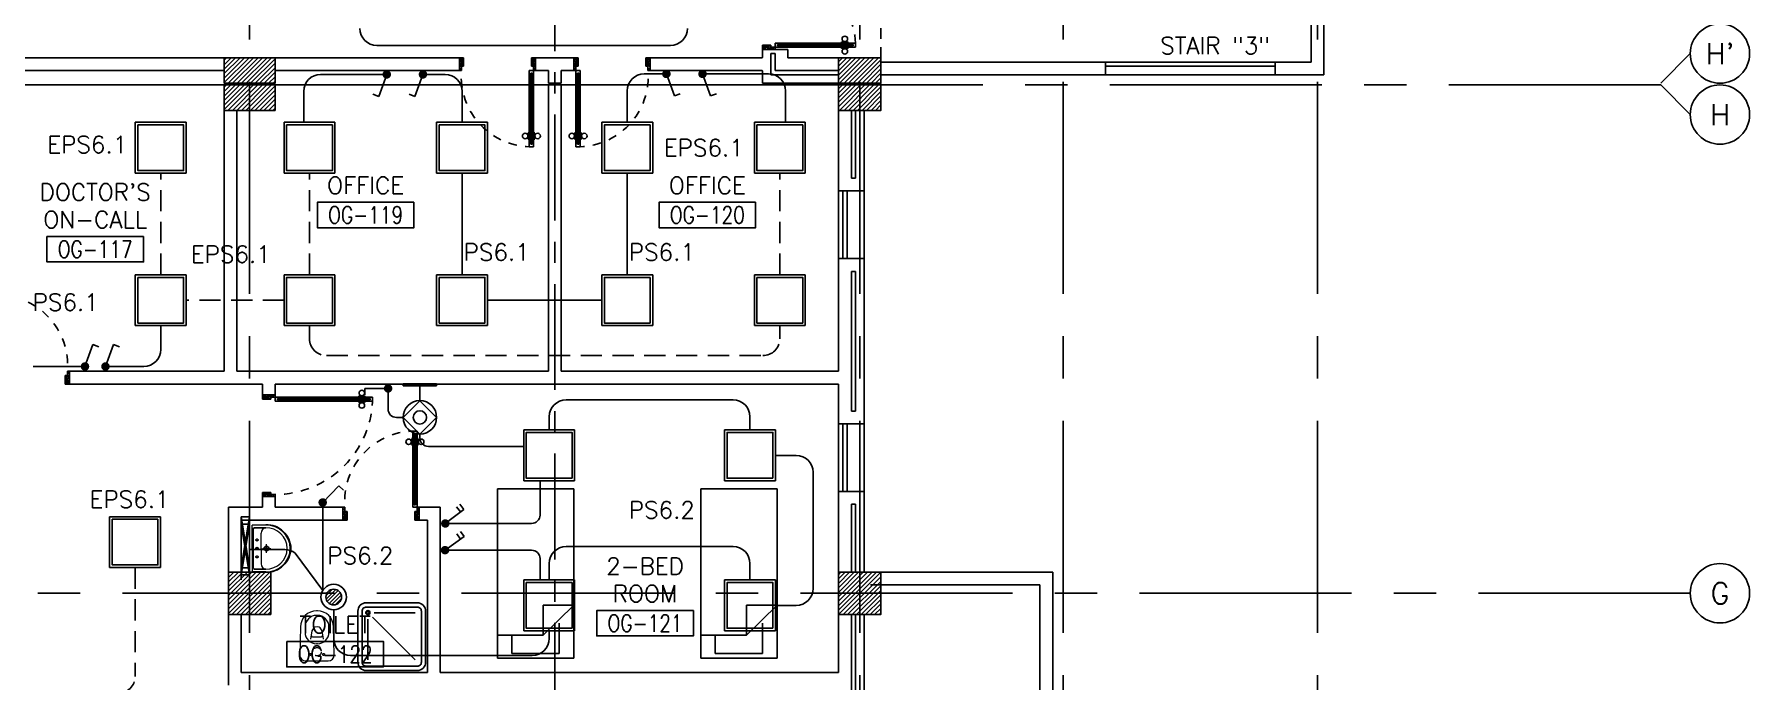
# Model space of a CAD drawing. Extents: x 0 to 92.9, y -1.3 to 78.2.
# Drawn here: x 72.7 to 92.94, y 26.11 to 33.74 of the extents above; entities that cross this region are included whole.
import ezdxf
from ezdxf.enums import TextEntityAlignment as Align

# ---------------------------------------------------------------- set-up
doc = ezdxf.new("R2010")
doc.units = 0
doc.header["$MEASUREMENT"] = 0
for name, pattern in [('CENTER', [2, 1.25, -0.25, 0.25, -0.25]), ('CENTERX2', [4, 2.5, -0.5, 0.5, -0.5]), ('DASHED', [0.75, 0.5, -0.25]), ('HIDDEN', [0.375, 0.25, -0.125]), ('HIDDEN2', [0.1875, 0.125, -0.0625])]:
    doc.linetypes.add(name, pattern=pattern)
doc.layers.get('0').update_dxf_attribs({"color": 11, "linetype": 'CONTINUOUS'})
for name, color, linetype in [('AX-CR', 11, 'CONTINUOUS'), ('AX-TXT', 11, 'CONTINUOUS'), ('AXES', 11, 'CENTERX2'), ('AXES1', 11, 'CENTER'), ('COL', 11, 'CONTINUOUS'), ('DOOR', 11, 'CONTINUOUS'), ('E-CLINE', 2, 'CONTINUOUS'), ('E-HLINE', 2, 'HIDDEN'), ('E-LEGEND', 3, 'CONTINUOUS'), ('E-LITE', 4, 'CONTINUOUS'), ('E-SWITCH', 4, 'CONTINUOUS'), ('E-SWITCHS', 4, 'CONTINUOUS'), ('E-TEXT', 4, 'CONTINUOUS'), ('EJ', 11, 'CONTINUOUS'), ('FIX', 11, 'CONTINUOUS'), ('FUR', 11, 'CONTINUOUS'), ('HAT', 11, 'CONTINUOUS'), ('INSUL', 11, 'CONTINUOUS'), ('PROJ-L', 11, 'CONTINUOUS'), ('RM-BOX', 11, 'CONTINUOUS'), ('RM-NAME', 11, 'CONTINUOUS'), ('RM-NO', 11, 'CONTINUOUS'), ('ROOF', 11, 'CONTINUOUS'), ('STR', 11, 'CONTINUOUS'), ('WALL', 11, 'CONTINUOUS'), ('WIN', 11, 'CONTINUOUS')]:
    doc.layers.add(name, color=color, linetype=linetype)
doc.styles.add('ROMANS', font='ROMANS.shx', dxfattribs={"width": 0.6})

# ---------------------------------------------------------------- blocks, each defined once
blk = doc.blocks.new('AXR')
at = {"layer": 'AX-CR'}
blk.add_circle((350, 0), 350, dxfattribs=at)
at = {"layer": 'AX-TXT', "style": 'ROMANS'}
blk.add_attdef('AX', text='', height=250, dxfattribs=at).set_placement((350, 0), align=Align.MIDDLE)
blk = doc.blocks.new('RM1')
at = {"layer": 'RM-BOX'}
blk.add_lwpolyline([(570, -200), (-570, -200), (-570, -500), (570, -500)], close=True, dxfattribs=at)
at = {"layer": 'RM-NAME', "style": 'ROMANS'}
for tag, p in [('ROOMNAME1', (0, 324)), ('ROOMNAME2', (0, 0))]:
    blk.add_attdef(tag, text='', height=200, dxfattribs=at).set_placement(p, align=Align.MIDDLE)
at = {"layer": 'RM-NO', "style": 'ROMANS', "width": 0.8}
blk.add_attdef('ROOMNO', text='', height=200, dxfattribs=at).set_placement((0, -350), align=Align.MIDDLE)
blk = doc.blocks.new('DOOR-10')
at = {"layer": 'DOOR', "color": 0, "linetype": 'ByBlock'}
for p, q in [((-76, 1018), (-83, 1018)), ((-83, 928), (-83, 1018)), ((-26, 1100), (-76, 1100)), ((-76, 1100), (-26, 1100)), ((-76, 1050), (-76, 1100)), ((-59, 1050), (-76, 1050)), ((-43, 1070), (-59, 1070)), ((-59, 1050), (-59, 1070)), ((-43, 1050), (-43, 1070)), ((-26, 1050), (-43, 1050)), ((-26, 1050), (-26, 1100)), ((-26, 1018), (-18, 1018)), ((-18, 928), (-18, 1018)), ((-83, 1005), (-92, 1005)), ((-92, 1005), (-92, 940)), ((-83, 940), (-92, 940)), ((-83, 1005), (-83, 940)), ((-76, 928), (-83, 928)), ((-26, 928), (-18, 928)), ((-18, 1005), (-9, 1005)), ((-18, 1005), (-18, 940)), ((-18, 940), (-9, 940)), ((-9, 1005), (-9, 940)), ((-1001, 0), (-1001, 150)), ((-1001, 150), (-976, 150)), ((-1001, 150), (-1001, 0)), ((-951, 0), (-1001, 0)), ((-976, 150), (-976, 100)), ((-976, 100), (-951, 100)), ((-951, 100), (-951, 0)), ((-76, 200), (-59, 200)), ((-76, 150), (-76, 200)), ((-76, 150), (-26, 150)), ((-59, 200), (-59, 180)), ((-59, 180), (-43, 180)), ((-51, 100), (-51, 0)), ((-26, 100), (-51, 100)), ((-51, 0), (-1, 0)), ((-43, 200), (-26, 200)), ((-43, 180), (-43, 200)), ((-26, 200), (-26, 150)), ((-1, 150), (-26, 150)), ((-26, 150), (-26, 100))]:
    blk.add_line(p, q, dxfattribs=at)
at = {"layer": 'DOOR', "linetype": 'ByBlock'}
for p, q in [((-76, 1050), (-76, 200)), ((-59, 200), (-59, 1050)), ((-43, 200), (-43, 1050)), ((-26, 200), (-26, 1050))]:
    blk.add_line(p, q, dxfattribs=at)
at = {"layer": 'DOOR', "color": 9, "linetype": 'ByBlock'}
for p, q in [((-951, 0), (-1001, 114)), ((-951, 0), (-1001, 40)), ((-951, 0), (-964, 100)), ((-51, 0), (-1, 114)), ((-51, 0), (-37, 100)), ((-51, 0), (-1, 40)), ((-1, 0), (-1, 150))]:
    blk.add_line(p, q, dxfattribs=at)
at = {"layer": 'DOOR', "color": 0, "linetype": 'ByBlock'}
for centre in [(-124, 973), (23, 973)]:
    blk.add_circle(centre, 32.4, dxfattribs=at)
at = {"layer": 'DOOR', "linetype": 'HIDDEN', "ltscale": 0.5}
blk.add_arc((-23, 149), 952, 93.1482, 179.9482, dxfattribs=at)
at = {"layer": 'DOOR', "color": 9, "linetype": 'ByBlock'}
for centre, radius, start, end in [((-951, 0), 154, 103.7142, 108.8947), ((-951, 0), 134, 100.72, 111.8402), ((-951, 0), 94.4, 90, 121.9818), ((-951, 0), 74.4, 90, 132.2236), ((-951, 0), 54.4, 90, 156.7926), ((-951, 0), 34.4, 90, 180), ((-951, 0), 14.4, 90, 180), ((-51, 0), 94.4, 58.0182, 90), ((-51, 0), 74.4, 47.7764, 90), ((-51, 0), 54.4, 23.2074, 90), ((-51, 0), 34.4, 0, 90), ((-51, 0), 14.4, 0, 90), ((-51, 0), 134, 68.1598, 79.28), ((-51, 0), 114, 64.0838, 77.3774), ((-51, 0), 154, 71.1053, 76.2858)]:
    blk.add_arc(centre, radius, start, end, dxfattribs=at)
blk = doc.blocks.new('DOOR90')
at = {"layer": 'DOOR', "linetype": 'ByBlock'}
for p, q in [((0, 0), (-150, 0)), ((-200, -25), (-1000, -25)), ((-200, -42), (-1000, -42)), ((-200, -58), (-1000, -58)), ((-1000, -75), (-200, -75))]:
    blk.add_line(p, q, dxfattribs=at)
at = {"layer": 'DOOR', "color": 0, "linetype": 'ByBlock'}
for p, q in [((-150, 0), (-150, -25)), ((-150, 0), (0, 0)), ((0, -50), (0, 0)), ((-1050, -25), (-1050, -75)), ((-1050, -75), (-1050, -25)), ((-1000, -25), (-1050, -25)), ((-1000, -75), (-1050, -75)), ((-1020, -42), (-1020, -58)), ((-1000, -42), (-1020, -42)), ((-1000, -58), (-1020, -58)), ((-1000, -25), (-1000, -42)), ((-1000, -58), (-1000, -75)), ((-968, -25), (-968, -18)), ((-878, -18), (-968, -18)), ((-968, -75), (-968, -82)), ((-878, -82), (-968, -82)), ((-955, -18), (-955, -9)), ((-955, -9), (-890, -9)), ((-955, -18), (-890, -18)), ((-955, -82), (-955, -91)), ((-955, -82), (-890, -82)), ((-955, -91), (-890, -91)), ((-890, -18), (-890, -9)), ((-890, -82), (-890, -91)), ((-878, -25), (-878, -18)), ((-878, -75), (-878, -82)), ((-200, -42), (-200, -25)), ((-200, -25), (-150, -25)), ((-180, -42), (-200, -42)), ((-200, -75), (-200, -58)), ((-200, -58), (-180, -58)), ((-150, -75), (-200, -75)), ((-180, -58), (-180, -42)), ((-150, -75), (-150, -25)), ((-150, -25), (-100, -25)), ((-100, -25), (-100, -50)), ((-100, -50), (0, -50)), ((-150, -900), (-150, -875)), ((-150, -875), (-100, -875)), ((0, -900), (-150, -900)), ((-150, -900), (0, -900)), ((-100, -850), (0, -850)), ((-100, -875), (-100, -850)), ((0, -850), (0, -900))]:
    blk.add_line(p, q, dxfattribs=at)
at = {"layer": 'DOOR', "color": 9, "linetype": 'ByBlock'}
for p, q in [((0, -50), (-114, 0)), ((0, -50), (-40, 0)), ((0, -50), (-100, -37)), ((0, -850), (-114, -900)), ((0, -850), (-100, -863)), ((0, -850), (-40, -900))]:
    blk.add_line(p, q, dxfattribs=at)
at = {"layer": 'DOOR', "color": 0, "linetype": 'ByBlock'}
for centre in [(-923, 24), (-923, -124)]:
    blk.add_circle(centre, 32.4, dxfattribs=at)
at = {"layer": 'DOOR', "color": 9, "linetype": 'ByBlock'}
for centre, radius, start, end in [((0, -50), 74.4, 137.7764, 180), ((0, -50), 54.4, 113.2074, 180), ((0, -50), 154, 161.1053, 166.2858), ((0, -50), 134, 158.1598, 169.28), ((0, -50), 114, 154.0838, 167.3774), ((0, -50), 94.4, 148.0182, 180), ((0, -50), 34.4, 90, 180), ((0, -50), 14.4, 90, 180), ((0, -850), 154, 193.7142, 198.8947), ((0, -850), 134, 190.72, 201.8402), ((0, -850), 94.4, 180, 211.9818), ((0, -850), 74.4, 180, 222.2236), ((0, -850), 54.4, 180, 246.7926), ((0, -850), 34.4, 180, 270), ((0, -850), 14.4, 180, 270)]:
    blk.add_arc(centre, radius, start, end, dxfattribs=at)
at = {"layer": 'DOOR', "linetype": 'HIDDEN', "ltscale": 0.5}
blk.add_arc((-222, -50), 828, 178.2701, 275.003, dxfattribs=at)
blk = doc.blocks.new('DOOR100')
at = {"layer": 'DOOR', "color": 0, "linetype": 'ByBlock'}
for p, q in [((-83, 1129), (-83, 1219)), ((-76, 1219), (-83, 1219)), ((-76, 1251), (-76, 1301)), ((-76, 1301), (-26, 1301)), ((-26, 1301), (-76, 1301)), ((-59, 1251), (-76, 1251)), ((-59, 1251), (-59, 1271)), ((-43, 1271), (-59, 1271)), ((-43, 1251), (-43, 1271)), ((-26, 1251), (-43, 1251)), ((-26, 1251), (-26, 1301)), ((-26, 1219), (-19, 1219)), ((-19, 1129), (-19, 1219)), ((-92, 1206), (-92, 1141)), ((-83, 1206), (-92, 1206)), ((-83, 1141), (-92, 1141)), ((-83, 1206), (-83, 1141)), ((-76, 1129), (-83, 1129)), ((-26, 1129), (-19, 1129)), ((-19, 1206), (-19, 1141)), ((-19, 1206), (-10, 1206)), ((-19, 1141), (-10, 1141)), ((-10, 1206), (-10, 1141)), ((-1201, 0), (-1201, 150)), ((-1201, 150), (-1176, 150)), ((-1201, 150), (-1201, 0)), ((-1151, 0), (-1201, 0)), ((-1176, 150), (-1176, 100)), ((-1176, 100), (-1151, 100)), ((-1151, 100), (-1151, 0)), ((-76, 200), (-59, 200)), ((-76, 150), (-76, 200)), ((-76, 150), (-26, 150)), ((-59, 200), (-59, 180)), ((-59, 180), (-43, 180)), ((-51, 100), (-51, 0)), ((-26, 100), (-51, 100)), ((-51, 0), (-1, 0)), ((-43, 200), (-26, 200)), ((-43, 180), (-43, 200)), ((-26, 200), (-26, 150)), ((-1, 150), (-26, 150)), ((-26, 150), (-26, 100)), ((-1, 150), (-1, 0))]:
    blk.add_line(p, q, dxfattribs=at)
at = {"layer": 'DOOR', "linetype": 'ByBlock'}
for p, q in [((-76, 1251), (-76, 200)), ((-59, 200), (-59, 1251)), ((-43, 200), (-43, 1251)), ((-26, 200), (-26, 1251))]:
    blk.add_line(p, q, dxfattribs=at)
at = {"layer": 'DOOR', "color": 9, "linetype": 'ByBlock'}
for p, q in [((-1151, 0), (-1201, 114)), ((-1151, 0), (-1201, 40)), ((-1151, 0), (-1164, 100)), ((-51, 0), (-1, 114)), ((-51, 0), (-38, 100)), ((-51, 0), (-1, 40))]:
    blk.add_line(p, q, dxfattribs=at)
at = {"layer": 'DOOR', "color": 0, "linetype": 'ByBlock'}
for centre in [(-125, 1174), (22, 1174)]:
    blk.add_circle(centre, 32.4, dxfattribs=at)
at = {"layer": 'DOOR', "linetype": 'HIDDEN', "ltscale": 0.5}
blk.add_arc((-27, 152), 1149, 89.961, 180.0931, dxfattribs=at)
at = {"layer": 'DOOR', "color": 9, "linetype": 'ByBlock'}
for centre, radius, start, end in [((-1151, 0), 154, 103.7142, 108.8947), ((-1151, 0), 134, 100.72, 111.8402), ((-1151, 0), 94.4, 90, 121.9818), ((-1151, 0), 74.4, 90, 132.2236), ((-1151, 0), 54.4, 90, 156.7926), ((-1151, 0), 34.4, 90, 180), ((-1151, 0), 14.4, 90, 180), ((-51, 0), 94.4, 58.0182, 90), ((-51, 0), 74.4, 47.7764, 90), ((-51, 0), 54.4, 23.2074, 90), ((-51, 0), 34.4, 0, 90), ((-51, 0), 14.4, 0, 90), ((-51, 0), 134, 68.1598, 79.28), ((-51, 0), 114, 64.0838, 77.3774), ((-51, 0), 154, 71.1053, 76.2858)]:
    blk.add_arc(centre, radius, start, end, dxfattribs=at)
blk = doc.blocks.new('COL50')
at = {"layer": 'COL'}
blk.add_lwpolyline([(-250, 250), (-250, -250), (250, -250), (250, 250)], close=True, dxfattribs=at)
blk = doc.blocks.new('*X121')
at = {"color": 0}
for p, q in [((245929, 139863), (246416, 140350)), ((245929, 139916), (246363, 140350)), ((245929, 139969), (246310, 140350)), ((245929, 140022), (246257, 140350)), ((245929, 140075), (246204, 140350)), ((245929, 140128), (246151, 140350)), ((245929, 140181), (246098, 140350)), ((245929, 140234), (246045, 140350)), ((245929, 140287), (245991, 140350)), ((245929, 140340), (245938, 140350)), ((245969, 139850), (246429, 140310)), ((246022, 139850), (246429, 140256)), ((246075, 139850), (246429, 140203)), ((246128, 139850), (246429, 140150)), ((246181, 139850), (246429, 140097)), ((246234, 139850), (246429, 140044)), ((246287, 139850), (246429, 139991)), ((246340, 139850), (246429, 139938)), ((246393, 139850), (246429, 139885))]:
    blk.add_line(p, q, dxfattribs=at)
blk = doc.blocks.new('C5')
at = {"layer": 'HAT', "linetype": 'ByBlock'}
h = blk.add_hatch(dxfattribs=at)
h.set_pattern_fill('ANSI31', color=256, scale=300, style=0)
h.set_pattern_definition([(45, (-223356.182, -51411.005), (-26.516504, 26.516504), [])])
h.paths.add_polyline_path([(300, 300), (0, 300), (0, 0), (300, 0)])
h.paths.add_polyline_path([(600, 300), (300, 300), (300, 0), (600, 0)])
at = {"layer": 'COL'}
blk.add_lwpolyline([(600, 300), (0, 300), (0, 0), (600, 0)], close=True, dxfattribs=at)
blk = doc.blocks.new('AH20A')
at = {"layer": 'FUR'}
for p, q in [((0, 0.5), (0, -0.5)), ((1, 0.5), (0, 0.5)), ((0.136, 0.5), (0.136, -0.099)), ((1, -0.5), (1, 0.5)), ((0.136, 0.311), (0.028, 0.311)), ((0.028, 0.311), (0.028, -0.309)), ((0.136, -0.099), (0.313, -0.5)), ((0.136, -0.099), (0.313, -0.099)), ((0.313, -0.5), (0.313, -0.099)), ((0.028, -0.309), (0.208, -0.309)), ((0, -0.5), (1, -0.5))]:
    blk.add_line(p, q, dxfattribs=at)
blk = doc.blocks.new('*X122')
at = {"color": 0}
for p, q in [((253128, 139850), (253628, 140350)), ((253129, 139903), (253575, 140350)), ((253129, 139956), (253522, 140350)), ((253129, 140009), (253469, 140350)), ((253129, 140062), (253416, 140350)), ((253129, 140115), (253363, 140350)), ((253129, 140168), (253310, 140350)), ((253129, 140221), (253257, 140350)), ((253129, 140274), (253204, 140350)), ((253129, 140327), (253151, 140350)), ((253181, 139850), (253629, 140297)), ((253234, 139850), (253629, 140244)), ((253287, 139850), (253629, 140191)), ((253340, 139850), (253629, 140138)), ((253393, 139850), (253629, 140085)), ((253446, 139850), (253629, 140032)), ((253499, 139850), (253629, 139979)), ((253553, 139850), (253629, 139926)), ((253606, 139850), (253629, 139873))]:
    blk.add_line(p, q, dxfattribs=at)
blk = doc.blocks.new('LAV1')
at = {"layer": 'FIX', "linetype": 'ByBlock', "ltscale": 0.3}
for p, q in [((-280, 210), (-275, 50)), ((-245, 210), (-245, 85)), ((245, 210), (245, 85)), ((280, 210), (275, 50)), ((0, 60), (-220, 60)), ((0, 60), (220, 60))]:
    blk.add_line(p, q, dxfattribs=at)
at = {"layer": 'FIX', "linetype": 'Continuous', "lineweight": 20}
for p, q in [((-275, 210), (-275, 50)), ((275, 210), (275, 50)), ((0, 50), (-275, 50)), ((0, 50), (-252, 50)), ((0, 155), (-181, 155)), ((0, 155), (181, 155)), ((0, 50), (275, 50)), ((0, 50), (252, 50))]:
    blk.add_line(p, q, dxfattribs=at)
at = {"layer": 'FIX', "linetype": 'DASHED', "lineweight": 20, "ltscale": 0.05}
for p, q in [((50, 220), (-50, 220)), ((0, 170), (0, 270)), ((0, 170), (0, 270))]:
    blk.add_line(p, q, dxfattribs=at)
at = {"layer": 'FIX', "lineweight": 20}
for p, q in [((16, 107), (-15, 107)), ((0, 92), (0, 123))]:
    blk.add_line(p, q, dxfattribs=at)
for centre, radius in [((0, 220), 29.5), ((0, 220), 22.5), ((0, 107), 15.5)]:
    blk.add_circle(centre, radius, dxfattribs=at)
at = {"layer": 'FIX', "linetype": 'HIDDEN', "lineweight": 20, "ltscale": 0.05}
for centre in [(-100, 107), (100, 107)]:
    blk.add_circle(centre, 12.4, dxfattribs=at)
at = {"layer": 'FIX', "linetype": 'ByBlock', "ltscale": 0.3}
for centre, radius, start, end in [((7, 220), 287, 91.3776, 182.0064), ((-7, 220), 287, 357.9936, 88.6224), ((-220, 85), 24.9, 179.7021, 269.9486), ((220, 85), 24.9, 270.0514, 0.2979)]:
    blk.add_arc(centre, radius, start, end, dxfattribs=at)
at = {"layer": 'FIX', "linetype": 'Continuous', "lineweight": 20}
for centre, radius, start, end in [((8, 217), 283, 91.6988, 181.351), ((8, 212), 253, 91.7328, 180.4884), ((-8, 217), 283, 358.649, 88.3012), ((-8, 212), 253, 359.5116, 88.2672), ((-179, 222), 66.9, 190.2006, 268.0786), ((179, 222), 66.9, 271.9214, 349.7994)]:
    blk.add_arc(centre, radius, start, end, dxfattribs=at)
blk = doc.blocks.new('WC1')
at = {"layer": 'FIX', "lineweight": 20}
for p, q in [((-210, 204), (-538, 194)), ((-727, 5), (-727, -5)), ((-674, 5), (-674, -5)), ((-534, 24), (-540, 0)), ((-540, 0), (-534, -24)), ((-475, 141), (-538, 141)), ((-395, 76), (-490, 60)), ((-339, 5), (-339, -5)), ((-137, 0), (-137, 131)), ((-137, -131), (-137, 0)), ((-538, -141), (-475, -141)), ((-538, -194), (-210, -204)), ((-490, -60), (-395, -76)), ((-213, -204), (-210, -204))]:
    blk.add_line(p, q, dxfattribs=at)
at = {"layer": 'FIX', "linetype": 'Continuous', "lineweight": 20}
blk.add_line((-420, -47), (-420, 45), dxfattribs=at)
at = {"layer": 'FIX', "linetype": 'HIDDEN2', "lineweight": 20, "ltscale": 0.3}
blk.add_circle((-245, 0), 49.8, dxfattribs=at)
at = {"layer": 'FIX', "linetype": 'HIDDEN', "lineweight": 20, "ltscale": 0.05}
for centre in [(-213, 78), (-213, -77)]:
    blk.add_circle(centre, 11.6, dxfattribs=at)
at = {"layer": 'FIX', "lineweight": 20}
for centre, radius, start, end in [((-210, 131), 73, 360, 90), ((-538, 5), 189, 90, 180), ((-538, 5), 136, 90, 180), ((-473, -7), 68.2, 128.9242, 152.8468), ((-464, -18), 82, 108.496, 128.9242), ((-475, 5), 136, 360, 90), ((-538, -5), 189, 180, 270), ((-538, -5), 136, 180, 270), ((-473, 7), 68.2, 207.1532, 231.0758), ((-464, 18), 82, 231.0758, 251.504), ((-475, -5), 136, 270, 0), ((-210, -131), 73, 270, 0)]:
    blk.add_arc(centre, radius, start, end, dxfattribs=at)
at = {"layer": 'FIX', "linetype": 'Continuous', "lineweight": 20}
for centre, start, end in [((-443, 46), 357.6662, 91.6121), ((-442, -46), 268.3879, 2.3338)]:
    blk.add_arc(centre, 22.3, start, end, dxfattribs=at)
blk = doc.blocks.new('SHR1')
at = {"layer": 'FIX'}
for p, q in [((-196, 196), (-700, 700)), ((-143, 218), (-143, 700)), ((-218, 143), (-700, 143))]:
    blk.add_line(p, q, dxfattribs=at)
for points in [[(-825, 125), (-825, 725, -0.414214), (-725, 825), (-125, 825, -0.414214), (-25, 725), (-25, 125, -0.414214), (-125, 25), (-725, 25, -0.414214)], [(-775, 125), (-775, 725, -0.414214), (-725, 775), (-125, 775, -0.414214), (-75, 725), (-75, 125, -0.414214), (-125, 75), (-725, 75, -0.414214)]]:
    blk.add_lwpolyline(points, format="xyb", close=True, dxfattribs=at)
for radius in [25, 15]:
    blk.add_circle((-143, 143), radius, dxfattribs=at)
blk = doc.blocks.new('L42')
at = {"layer": 'E-LITE'}
for p, q in [((0.3, 0.3), (-0.3, 0.3)), ((-0.3, 0.3), (-0.3, -0.3)), ((0.3, -0.3), (0.3, 0.3)), ((-0.3, -0.3), (0.3, -0.3))]:
    blk.add_line(p, q, dxfattribs=at)
at = {"layer": 'E-LITE', "color": 8}
blk.add_lwpolyline([(-0.27, 0.27), (-0.27, -0.27), (0.27, -0.27), (0.27, 0.27)], close=True, dxfattribs=at)
blk = doc.blocks.new('2G1W')
for p, q in [((0, 0), (0.55, 0)), ((0.45, 0), (0.45, -0.15)), ((0.55, 0), (0.55, -0.15))]:
    blk.add_line(p, q)
at = {"const_width": 0.1}
blk.add_lwpolyline([(-0.05, 0, 1), (0.05, 0, 1)], format="xyb", close=True, dxfattribs=at)
blk = doc.blocks.new('MR20')
at = {"layer": 'E-LITE'}
for p, q in [((-300, 100), (-300, 0)), ((-300, 100), (-300, 0)), ((-300, 0), (300, 0)), ((-300, 0), (300, 0)), ((-300, 0), (300, 0)), ((-300, 0), (-300, 0)), ((300, 0), (300, 100)), ((300, 0), (300, 100)), ((300, 0), (300, 0))]:
    blk.add_line(p, q, dxfattribs=at)
at = {"layer": 'E-LITE', "color": 3}
blk.add_line((300, 100), (-300, 100), dxfattribs=at)
at = {"layer": 'E-LITE', "color": 8}
for p, q in [((300, 0), (-300, 100)), ((300, 100), (-300, 0))]:
    blk.add_line(p, q, dxfattribs=at)
blk = doc.blocks.new('1G1W')
for p, q in [((0, 0), (0.55, 0)), ((0.55, 0), (0.55, -0.15))]:
    blk.add_line(p, q)
at = {"const_width": 0.1}
blk.add_lwpolyline([(-0.05, 0, 1), (0.05, 0, 1)], format="xyb", close=True, dxfattribs=at)
blk = doc.blocks.new('*X49')
at = {"color": 0}
for p, q in [((21548.527, 18540.142), (21548.801, 18540.415)), ((21548.529, 18539.966), (21548.977, 18540.414)), ((21548.584, 18539.845), (21549.098, 18540.359)), ((21548.672, 18539.756), (21549.187, 18540.271)), ((21548.793, 18539.7), (21549.243, 18540.15)), ((21548.966, 18539.696), (21549.246, 18539.977))]:
    blk.add_line(p, q, dxfattribs=at)
blk = doc.blocks.new('SPOT')
at = {"layer": 'E-LITE'}
for radius in [0.6, 0.369]:
    blk.add_circle((0, 0), radius, dxfattribs=at)
at = {"layer": 'E-LITE', "color": 8}
blk.add_blockref('*X49', (-21548.886, -18540.056), dxfattribs=at)
blk = doc.blocks.new('NL')
at = {"layer": 'E-LEGEND'}
blk.add_line((0, -193), (25, -193), dxfattribs=at)
at = {"layer": 'E-LITE'}
for p, q in [((0, 5), (0, 203)), ((25, 203), (0, 203)), ((25, 5), (25, 203)), ((0, 5), (0, -193)), ((25, 5), (25, -193))]:
    blk.add_line(p, q, dxfattribs=at)
at = {"layer": 'E-LITE', "color": 2}
blk.add_line((201, 5), (25, 5), dxfattribs=at)
at = {"layer": 'E-LITE', "color": 5}
blk.add_circle((398, 5), 198, dxfattribs=at)
at = {"layer": 'E-SWITCH', "color": 2}
for p, q in [((201, 5), (398, 203)), ((398, 203), (596, 5)), ((398, -193), (201, 5)), ((596, 5), (398, -193))]:
    blk.add_line(p, q, dxfattribs=at)
at = {"layer": 'E-SWITCH'}
blk.add_circle((398, 5), 78.5, dxfattribs=at)

msp = doc.modelspace()

# ---------------------------------------------------------------- hatches: boundary and pattern name
at = {"layer": 'HAT'}
h = msp.add_hatch(dxfattribs=at)
h.set_pattern_fill('ANSI31', color=256, scale=0.3, style=0)
h.set_pattern_definition([(45, (-250.492716, -17.933398), (-0.0265165043, 0.0265165043), [])])
h.paths.add_polyline_path([(82.443, 33.458), (82.193, 33.458), (82.193, 33.158), (82.443, 33.158)])
h.paths.add_polyline_path([(82.693, 33.458), (82.443, 33.458), (82.443, 33.158), (82.693, 33.158)])
h = msp.add_hatch(dxfattribs=at)
h.set_pattern_fill('ANSI31', color=256, scale=0.3, style=0)
h.set_pattern_definition([(45, (-250.492716, -18.253398), (-0.0265165043, 0.0265165043), [])])
h.paths.add_polyline_path([(82.443, 33.138), (82.193, 33.138), (82.193, 32.838), (82.443, 32.838)])
h.paths.add_polyline_path([(82.693, 33.138), (82.443, 33.138), (82.443, 32.838), (82.693, 32.838)])

# ---------------------------------------------------------------- linework, layer by layer
at = {"layer": 'AXES'}
for p, q in [((75.243, -1.327), (75.243, 77.486)), ((82.443, -1.327), (82.443, 77.486)), ((84.843, -1.327), (84.843, 77.486)), ((87.843, -1.327), (87.843, 77.486)), ((91.893, 33.158), (92.243, 33.508)), ((91.893, 33.138), (24.203, 33.138)), ((91.893, 33.138), (92.243, 32.788)), ((92.243, 27.138), (24.203, 27.138))]:
    msp.add_line(p, q, dxfattribs=at)
at = {"layer": 'AXES1'}
msp.add_line((78.843, 5.538), (78.843, 64.358), dxfattribs=at)
at = {"layer": 'COL'}
for points in [[(82.193, 33.458), (82.693, 33.458), (82.693, 33.158), (82.193, 33.158)], [(82.193, 33.138), (82.693, 33.138), (82.693, 32.838), (82.193, 32.838)]]:
    msp.add_lwpolyline(points, close=True, dxfattribs=at)
at = {"layer": 'E-CLINE', "color": 4}
for p, q in [((77.75, 30.897), (77.75, 32.097)), ((77.75, 30.897), (77.75, 32.097)), ((79.699, 30.897), (79.699, 32.097)), ((79.699, 30.897), (79.699, 32.097)), ((79.399, 30.597), (78.05, 30.597)), ((79.399, 30.597), (78.05, 30.597)), ((78.978, 29.422), (80.947, 29.422)), ((78.778, 29.066), (78.778, 29.222)), ((81.147, 29.066), (81.147, 29.222)), ((77.252, 28.972, -0.858), (77.252, 29.016, -0.858)), ((78.478, 28.872, -0.858), (77.352, 28.872, -0.858)), ((81.447, 28.766), (81.692, 28.766)), ((81.892, 28.566), (81.892, 27.195)), ((75.243, 27.654), (75.659, 27.654)), ((76.105, 27.17), (75.781, 27.613)), ((80.947, 27.69), (78.978, 27.69)), ((78.778, 27.295), (78.778, 27.49)), ((81.147, 27.295), (81.147, 27.49)), ((76.235, 26.944), (76.235, 26.604)), ((81.447, 26.995), (81.692, 26.995)), ((78.778, 26.695), (78.778, 26.604)), ((78.578, 26.404), (76.435, 26.404))]:
    msp.add_line(p, q, dxfattribs=at)
for centre, radius, start, end in [((78.978, 29.222), 0.2, 90, 180), ((80.947, 29.222), 0.2, 0, 90), ((77.352, 28.972, -0.858), 0.1, 180, 270), ((81.692, 28.566), 0.2, 0, 90), ((75.659, 27.454), 0.2, 52.6055, 90), ((78.978, 27.49), 0.2, 90, 180), ((80.947, 27.49), 0.2, 0, 90), ((81.692, 27.195), 0.2, 270, 0), ((76.435, 26.604), 0.2, 180, 270), ((78.578, 26.604), 0.2, 270, 0)]:
    msp.add_arc(centre, radius, start, end, dxfattribs=at)
at = {"layer": 'E-HLINE', "color": 4}
for p, q in [((74.194, 30.897), (74.194, 32.097)), ((74.194, 30.897), (74.194, 32.097)), ((75.95, 30.897), (75.95, 32.097)), ((75.95, 30.897), (75.95, 32.097)), ((81.499, 30.897), (81.499, 32.097)), ((81.499, 30.897), (81.499, 32.097)), ((75.65, 30.597), (74.494, 30.597)), ((75.65, 30.597), (74.494, 30.597)), ((75.95, 30.297), (75.95, 30.143)), ((75.95, 30.297), (75.95, 30.143)), ((81.499, 30.297), (81.499, 30.143)), ((81.499, 30.297), (81.499, 30.143)), ((76.15, 29.943), (81.299, 29.943)), ((76.15, 29.943), (81.299, 29.943)), ((73.891, 27.442), (73.891, 26.156))]:
    msp.add_line(p, q, dxfattribs=at)
for centre, start, end in [((76.15, 30.143), 180, 270), ((76.15, 30.143), 180, 270), ((81.299, 30.143), 270, 0), ((81.299, 30.143), 270, 0), ((73.691, 26.156), 270, 0)]:
    msp.add_arc(centre, 0.2, start, end, dxfattribs=at)
at = {"layer": 'E-LITE'}
for p, q in [((76.877, 29.313, -0.858), (76.877, 29.556, -0.858)), ((77.055, 29.213, -0.858), (76.977, 29.213, -0.858))]:
    msp.add_line(p, q, dxfattribs=at)
msp.add_ellipse((76.977, 29.313, -0.858), major_axis=(-0.0707, 0.0707), ratio=1, start_param=0.785398, end_param=2.356194, dxfattribs=at)
at = {"layer": 'E-SWITCH', "color": 4}
for p, q in [((76.744, 33.604), (80.208, 33.604)), ((76.836, 33.262), (76.081, 33.262)), ((76.836, 33.262), (76.081, 33.262)), ((77.288, 33.262), (77.55, 33.262)), ((77.288, 33.262), (77.55, 33.262)), ((80.161, 33.268), (79.899, 33.268)), ((80.161, 33.268), (79.899, 33.268)), ((80.612, 33.268), (81.367, 33.268)), ((75.881, 32.697), (75.881, 33.062)), ((75.881, 32.697), (75.881, 33.009)), ((77.75, 32.697), (77.75, 33.062)), ((77.75, 32.697), (77.75, 33.009)), ((79.699, 32.697), (79.699, 33.068)), ((79.699, 32.697), (79.699, 33.009)), ((81.567, 32.697), (81.567, 33.068)), ((81.567, 32.697), (81.567, 33.009)), ((74.194, 30.297), (74.194, 30.015)), ((74.194, 30.297), (74.194, 30.015)), ((73.275, 29.815), (72.688, 29.815)), ((73.542, 29.815), (73.994, 29.815)), ((73.542, 29.815), (73.994, 29.815)), ((78.67, 28.376), (78.67, 28.466)), ((78.67, 28.376), (78.67, 28.062)), ((76.105, 28.21), (76.105, 27.17)), ((77.552, 27.962), (78.57, 27.962)), ((77.549, 27.647), (78.57, 27.647)), ((78.67, 27.547), (78.67, 27.295))]:
    msp.add_line(p, q, dxfattribs=at)
for centre, radius, start, end in [((76.744, 33.804), 0.2, 180, 270), ((80.208, 33.804), 0.2, 270, 0), ((76.081, 33.062), 0.2, 90, 180), ((76.081, 33.062), 0.2, 90, 180), ((77.55, 33.062), 0.2, 0, 90), ((77.55, 33.062), 0.2, 0, 90), ((79.899, 33.068), 0.2, 90, 180), ((79.899, 33.068), 0.2, 90, 180), ((81.367, 33.068), 0.2, 0, 90), ((81.367, 33.068), 0.2, 0, 90), ((73.994, 30.015), 0.2, 270, 0), ((73.994, 30.015), 0.2, 270, 0), ((78.57, 28.062), 0.1, 270, 0), ((78.57, 27.547), 0.1, 0, 90)]:
    msp.add_arc(centre, radius, start, end, dxfattribs=at)
at = {"layer": 'EJ'}
for p, q in [((7.159, 33.138), (82.693, 33.138)), ((82.193, 33.138), (78.918, 33.138))]:
    msp.add_line(p, q, dxfattribs=at)
at = {"layer": 'INSUL'}
for p, q in [((81.393, 33.508), (81.443, 33.508)), ((81.393, 33.258), (81.393, 33.508)), ((81.393, 33.508), (81.443, 33.508)), ((81.443, 33.308), (81.443, 33.508)), ((82.193, 33.258), (81.393, 33.258)), ((82.193, 33.308), (81.443, 33.308)), ((82.343, 32.838), (82.343, 32.038)), ((82.393, 32.838), (82.393, 32.038)), ((82.393, 32.038), (82.343, 32.038)), ((82.343, 30.938), (82.343, 29.288)), ((82.393, 30.938), (82.343, 30.938)), ((82.393, 30.938), (82.393, 29.288)), ((82.393, 29.288), (82.343, 29.288)), ((82.343, 27.388), (82.343, 28.188)), ((82.393, 28.188), (82.343, 28.188)), ((82.393, 27.388), (82.393, 28.188)), ((82.343, 26.888), (82.343, 24.088)), ((82.393, 26.888), (82.393, 24.088))]:
    msp.add_line(p, q, dxfattribs=at)
at = {"layer": 'PROJ-L', "linetype": 'Continuous'}
for p, q in [((84.719, 27.388), (82.569, 27.388)), ((84.719, 27.388), (84.719, 19.688)), ((84.569, 27.238), (82.569, 27.238)), ((84.569, 27.238), (84.569, 19.838))]:
    msp.add_line(p, q, dxfattribs=at)
at = {"layer": 'ROOF'}
for p, q in [((85.343, 33.408), (82.693, 33.408)), ((87.918, 33.258), (82.693, 33.258)), ((49.919, 33.138), (82.569, 33.138))]:
    msp.add_line(p, q, dxfattribs=at)
at = {"layer": 'STR', "linetype": 'HIDDEN2'}
msp.add_line((82.693, 36.508), (82.693, 33.458), dxfattribs=at)
at = {"layer": 'WALL'}
for p, q in [((87.768, 39.033), (87.768, 33.408)), ((87.918, 39.033), (87.918, 33.258)), ((68.193, 33.458), (74.943, 33.458)), ((75.543, 33.458), (77.718, 33.458)), ((77.718, 33.308), (77.718, 33.458)), ((78.618, 33.308), (78.618, 33.458)), ((78.618, 33.458), (79.068, 33.458)), ((79.068, 33.308), (79.068, 33.458)), ((79.968, 33.308), (79.968, 33.458)), ((79.968, 33.458), (81.29, 33.458)), ((81.593, 33.558), (81.293, 33.558)), ((81.293, 33.558), (81.293, 33.461)), ((81.593, 33.558), (81.293, 33.558)), ((81.293, 33.558), (81.293, 33.461)), ((81.593, 33.558), (81.593, 33.458)), ((81.593, 33.558), (81.593, 33.458)), ((82.193, 33.458), (81.593, 33.458)), ((81.918, 33.458), (82.193, 33.458)), ((85.343, 33.258), (85.343, 33.408)), ((87.343, 33.258), (87.343, 33.408)), ((87.343, 33.408), (87.768, 33.408)), ((71.718, 33.308), (74.943, 33.308)), ((75.543, 33.308), (77.718, 33.308)), ((78.618, 33.308), (78.768, 33.308)), ((78.768, 33.158), (78.768, 33.308)), ((78.918, 33.308), (79.068, 33.308)), ((78.918, 33.158), (78.918, 33.308)), ((79.968, 33.308), (81.29, 33.308)), ((81.293, 33.305), (81.293, 33.158)), ((84.768, 33.258), (85.343, 33.258)), ((87.343, 33.258), (87.918, 33.258)), ((78.768, 33.158), (78.918, 33.158)), ((78.768, 29.758), (78.768, 33.138)), ((78.768, 33.138), (78.918, 33.138)), ((78.918, 29.758), (78.918, 33.138)), ((81.293, 33.158), (82.193, 33.158)), ((74.943, 32.838), (74.943, 29.758)), ((75.093, 32.838), (75.093, 29.758)), ((82.193, 32.938), (82.193, 31.888)), ((82.493, 32.838), (82.493, 31.888)), ((82.493, 31.888), (82.193, 31.888)), ((82.193, 31.088), (82.193, 29.758)), ((82.493, 31.088), (82.193, 31.088)), ((82.493, 31.088), (82.493, 29.138)), ((73.118, 29.758), (74.943, 29.758)), ((73.118, 29.758), (73.118, 29.608)), ((75.093, 29.758), (78.768, 29.758)), ((78.918, 29.758), (82.193, 29.758)), ((73.118, 29.608), (75.393, 29.608)), ((75.543, 29.608), (82.193, 29.608)), ((82.193, 29.608), (82.193, 29.138)), ((82.493, 29.138), (82.193, 29.138)), ((75.393, 28.153), (74.993, 28.153)), ((74.993, 28.153), (74.993, 27.388)), ((76.343, 28.153), (75.543, 28.153)), ((77.493, 28.153), (77.243, 28.153)), ((82.193, 27.388), (82.193, 28.338)), ((82.493, 28.338), (82.193, 28.338)), ((82.493, 27.388), (82.493, 28.338)), ((76.343, 28.003), (75.143, 28.003)), ((75.143, 28.003), (75.143, 27.388)), ((75.143, 28.003), (75.143, 27.298)), ((77.343, 28.003), (77.243, 28.003)), ((74.993, 26.888), (74.993, 26.053)), ((75.143, 26.888), (75.143, 26.203)), ((82.193, 26.888), (82.193, 26.203)), ((82.493, 26.888), (82.493, 23.938)), ((77.343, 26.203), (75.143, 26.203)), ((82.193, 26.203), (77.493, 26.203))]:
    msp.add_line(p, q, dxfattribs=at)
at = {"layer": 'WALL', "linetype": 'ByBlock'}
for p, q in [((75.393, 29.48), (75.393, 29.608)), ((75.543, 29.48), (75.543, 29.608)), ((75.543, 29.48), (75.393, 29.48)), ((75.543, 28.28), (75.393, 28.28)), ((75.393, 28.153), (75.393, 28.28)), ((75.543, 28.153), (75.543, 28.28)), ((76.343, 28.003), (76.343, 28.153)), ((77.243, 28.003), (77.243, 28.153)), ((77.493, 26.203), (77.493, 28.153)), ((77.343, 26.203), (77.343, 28.003))]:
    msp.add_line(p, q, dxfattribs=at)
at = {"layer": 'WALL', "linetype": 'ByBlock', "ltscale": 0.3}
for points in [[(74.993, 27.388), (75.493, 27.388), (75.493, 26.888), (74.993, 26.888)], [(82.193, 27.388), (82.693, 27.388), (82.693, 26.888), (82.193, 26.888)]]:
    msp.add_lwpolyline(points, close=True, dxfattribs=at)
at = {"layer": 'WALL'}
for centre, start, end in [((81.29, 33.461), 270, 0), ((81.29, 33.461), 270, 0), ((81.29, 33.305), 0, 90)]:
    msp.add_arc(centre, 0.003, start, end, dxfattribs=at)
at = {"layer": 'WIN'}
for p, q in [((85.343, 33.408), (87.343, 33.408)), ((85.343, 33.358), (87.343, 33.358)), ((85.343, 33.258), (87.343, 33.258)), ((82.193, 31.888), (82.193, 31.088)), ((82.243, 31.888), (82.243, 31.088)), ((82.293, 31.888), (82.293, 31.088)), ((82.493, 31.888), (82.493, 31.088)), ((82.193, 29.138), (82.193, 28.338)), ((82.243, 29.138), (82.243, 28.338)), ((82.293, 29.138), (82.293, 28.338)), ((82.493, 29.138), (82.493, 28.338))]:
    msp.add_line(p, q, dxfattribs=at)

# ---------------------------------------------------------------- block references
at = {"layer": 'AXES', "xscale": 0.001000000003841706, "yscale": 0.000999999996565748, "zscale": 0.001}
for p, values in [((92.243, 33.508), {'AX': "H'"}), ((92.243, 32.788), {'AX': 'H'}), ((92.243, 27.138), {'AX': 'G'})]:
    msp.add_blockref('AXR', p, dxfattribs=at).add_auto_attribs(values)
at = {"layer": 'COL', "linetype": 'ByBlock', "xscale": 0.001000000003841706, "yscale": 0.000999999996565748, "zscale": 0.001}
for p in [(74.943, 33.158), (74.943, 32.838)]:
    msp.add_blockref('C5', p, dxfattribs=at)
at = {"layer": 'COL', "xscale": -0.001000000003841706, "yscale": 0.000999999996565748, "zscale": 0.001}
for p in [(75.243, 27.138), (82.443, 27.138)]:
    msp.add_blockref('COL50', p, dxfattribs=at)
at = {"layer": 'DOOR', "color": 0, "linetype": 'ByBlock', "ltscale": 0.3, "xscale": 0.000999999996565748, "yscale": 0.000999999996565748, "zscale": 0.001, "rotation": 270}
msp.add_blockref('DOOR-10', (81.293, 33.557), dxfattribs=at)
at = {"layer": 'DOOR', "color": 0, "linetype": 'ByBlock', "yscale": 0.000999999996565748, "zscale": 0.001}
for name, p, xscale, rotation in [('DOOR90', (78.618, 33.458), -0.000999999996565748, 270), ('DOOR90', (79.068, 33.458), 0.000999999996565748, 90), ('DOOR90', (72.218, 29.608), -0.000999999996565748, 90), ('DOOR100', (75.393, 29.48), -0.000999999996565748, 270), ('DOOR90', (77.243, 28.003), 0.000999999996565748, 270)]:
    msp.add_blockref(name, p, dxfattribs=dict(at, xscale=xscale, rotation=rotation))
at = {"layer": 'E-LITE', "color": 4, "xscale": -1, "rotation": 90}
for p in [(74.194, 32.397), (74.194, 32.397), (77.75, 32.397), (77.75, 32.397), (81.499, 32.397), (81.499, 32.397), (74.194, 30.597), (74.194, 30.597), (77.75, 30.597), (77.75, 30.597), (81.499, 30.597), (81.499, 30.597)]:
    msp.add_blockref('L42', p, dxfattribs=at)
at = {"layer": 'E-LITE', "color": 4}
for p, rotation in [((75.95, 32.397), 270), ((75.95, 32.397), 270), ((79.699, 32.397), 270), ((79.699, 32.397), 270), ((75.95, 30.597), 270), ((75.95, 30.597), 270), ((79.699, 30.597), 270), ((79.699, 30.597), 270), ((78.778, 28.766), 180), ((81.147, 28.766), 180), ((78.778, 26.995), 180), ((81.147, 26.995), 180)]:
    msp.add_blockref('L42', p, dxfattribs=dict(at, rotation=rotation))
at = {"layer": 'E-LITE', "extrusion": (0, 0, -1), "xscale": 0.4999999946448952, "yscale": 0.4999999946448952, "zscale": -0.5}
msp.add_blockref('1G1W', (-76.877, 29.556, 0.858), dxfattribs=at)
at = {"layer": 'E-LITE', "extrusion": (0, 0, -1), "xscale": 0.0009999999892897904, "yscale": 0.0009999999892897904, "zscale": -0.001, "rotation": 270}
msp.add_blockref('NL', (-77.257, 29.612, 0.858), dxfattribs=at)
at = {"layer": 'E-LITE', "color": 4, "xscale": -1}
msp.add_blockref('L42', (73.891, 27.742), dxfattribs=at)
at = {"layer": 'E-LITE', "color": 4, "xscale": 0.25, "yscale": 0.25, "zscale": 0.25, "rotation": 180}
msp.add_blockref('SPOT', (76.235, 27.094), dxfattribs=at)
at = {"layer": 'E-SWITCH', "color": 4, "yscale": 0.5, "zscale": 0.5}
for name, p, xscale, rotation in [('1G1W', (76.861, 33.262), 0.5000000000102078, 250.0781063845512), ('1G1W', (77.288, 33.262), 0.5000000000102078, 250.0781063845512), ('1G1W', (80.161, 33.268), -0.5000000000102078, 109.9218936154488), ('1G1W', (80.587, 33.268), -0.5000000000102078, 109.9218936154488), ('1G1W', (73.3, 29.815), 0.5000000000102078, 70.07810638455119), ('1G1W', (73.542, 29.815), 0.5000000000102078, 70.07810638455119), ('1G1W', (76.105, 28.21), 0.5000000000102078, 45.68265359564512), ('2G1W', (77.552, 27.962), -0.49999999999485, 217.309557593566), ('2G1W', (77.549, 27.647), -0.4999999999954823, 215.4986367181283)]:
    msp.add_blockref(name, p, dxfattribs=dict(at, xscale=xscale, rotation=rotation))
at = {"layer": 'E-SWITCHS', "color": 4, "xscale": 0.0009999999892897904, "yscale": 0.0009999999892897904, "zscale": 0.001, "rotation": 270}
for p in [(75.143, 27.739), (75.143, 27.654)]:
    msp.add_blockref('MR20', p, dxfattribs=at)
at = {"layer": 'FIX'}
for name, p, xscale, yscale, zscale, rotation in [('AH20A', (78.617, 26.371), 2, 0.9000000000014552, 2, 90), ('AH20A', (81.017, 26.371), 2, 0.9000000000014552, 2, 90), ('WC1', (76.038, 26.203), 0.000999999996565748, 0.000999999996565748, 0.001, 270), ('SHR1', (76.495, 27.051), -0.000999999996565748, 0.000999999996565748, 0.001, 270)]:
    msp.add_blockref(name, p, dxfattribs=dict(at, xscale=xscale, yscale=yscale, zscale=zscale, rotation=rotation))
at = {"layer": 'FIX', "linetype": 'ByBlock', "ltscale": 0.3, "xscale": 0.000999999996565748, "yscale": 0.000999999996565748, "zscale": 0.001, "rotation": 270}
msp.add_blockref('LAV1', (75.223, 27.667), dxfattribs=at)
at = {"layer": 'HAT', "xscale": 0.001000000003841706, "yscale": 0.000999999996565748, "zscale": 0.001}
for name in ['*X121', '*X122']:
    msp.add_blockref(name, (-170.935, -112.962), dxfattribs=at)
at = {"layer": 'RM-NAME', "xscale": 0.001000000003841706, "yscale": 0.000999999996565748, "zscale": 0.001}
for p, values in [((76.612, 31.953), {'ROOMNO': 'OG-119', 'ROOMNAME2': 'OFFICE'}), ((80.644, 31.953), {'ROOMNO': 'OG-120', 'ROOMNAME2': 'OFFICE'}), ((73.421, 31.549), {'ROOMNO': 'OG-117', 'ROOMNAME2': 'ON-CALL', 'ROOMNAME1': "DOCTOR'S"}), ((79.909, 27.134), {'ROOMNO': 'OG-121', 'ROOMNAME2': 'ROOM', 'ROOMNAME1': '2-BED'})]:
    msp.add_blockref('RM1', p, dxfattribs=at).add_auto_attribs(values)
at = {"layer": 'RM-NAME'}
ref = msp.add_blockref('RM1', (76.252, 26.769), dxfattribs=dict(at, xscale=-0.001000000003841706, yscale=0.000999999996565748, zscale=0.001))
ref.add_attrib('ROOMNO', 'OG-122', dxfattribs={"layer": 'RM-NO', "height": 0.2, "style": 'ROMANS', "width": 0.8}).set_placement((76.252, 26.419), align=Align.MIDDLE)
ref.add_attrib('ROOMNAME2', 'TOILET', dxfattribs={"height": 0.2, "style": 'ROMANS'}).set_placement((76.252, 26.769), align=Align.MIDDLE)

# ---------------------------------------------------------------- texts
at = {"layer": 'E-TEXT', "color": 4, "style": 'ROMANS'}
for s, p in [('EPS6.1', (72.856, 32.334)), ('EPS6.1', (80.131, 32.297)), ('EPS6.1', (74.55, 31.04)), (' PS6.1', (77.631, 31.065)), (' PS6.1', (79.58, 31.065)), (' PS6.1', (72.546, 30.473)), ('EPS6.1', (73.355, 28.147)), (' PS6.2', (79.58, 28.022)), (' PS6.2', (76.022, 27.483))]:
    msp.add_text(s, height=0.2, dxfattribs=at).set_placement(p)
at = {"layer": 'RM-NAME', "style": 'ROMANS'}
msp.add_text('STAIR "3"', height=0.2, dxfattribs=at).set_placement((86.636, 33.602), align=Align.MIDDLE)

doc.saveas('drawing.dxf')
